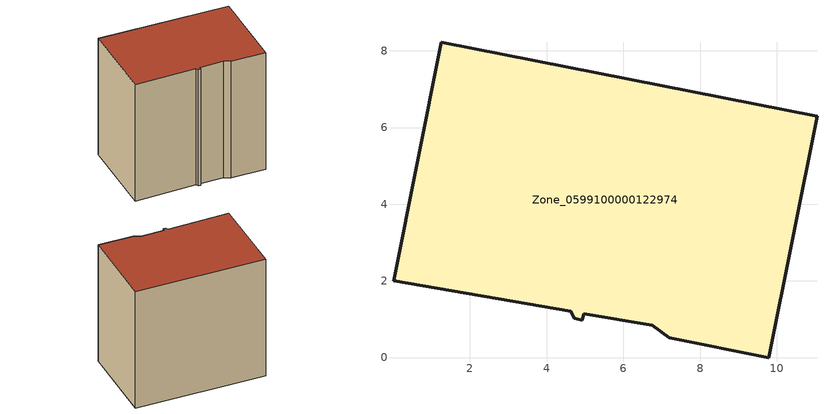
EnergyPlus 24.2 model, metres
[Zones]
Zone_0599100000122974
 floor ground (C_G): 11.05,6.29 9.79,0 7.2,0.52 6.76,0.84 4.96,1.15 4.93,0.98 4.72,1.02 4.63,1.2 0.01,2 1.25,8.22 z0
 wall outside (C_F): 4.72,1.02 4.93,0.98 4.96,1.15 6.76,0.84 7.2,0.52 9.79,0 11.05,6.29 1.25,8.22 0.01,2 4.63,1.2 4.72,1.02 z0:9.81
 roof outside (C_R): 9.79,0 11.05,6.29 1.25,8.22 0.01,2 4.63,1.2 4.72,1.02 4.93,0.98 4.96,1.15 6.76,0.84 7.2,0.52 z9.81
[BUILDING]
Pand.0599100000122974: North Axis=0; Terrain=City; Loads Convergence Tolerance Value=0.04; Temperature Convergence Tolerance Value=0.4; Solar Distribution=FullExterior; Maximum Number of Warmup Days=25; Minimum Number of Warmup Days=1
[Site:Location]
Rotterdam.The.Hague.AP_ZH_NLD Design_Conditions: Latitude=51.96; Longitude=4.45; Time Zone=1; Elevation=-4.5
[SITE:GROUNDTEMPERATURE:BUILDINGSURFACE]
18, 18, 18, 18, 18, 18, 18, 18, 18, 18, 18, 18
[MATERIAL] Thermal Absorptance=0.9; Solar Absorptance=0.7; Visible Absorptance=0.7
Name | Roughness | Thickness | Conductivity | Density | Specific Heat
G.TC.1946-1964 | MediumSmooth | 0.15 | 1 | 540 | 1210
F.TC.1946-1964 | Rough | 0.3 | 0.857143 | 1920 | 840
R.TC.1946-1964 | MediumRough | 0.2 | 0.235294 | 1500 | 1000
[CONSTRUCTION]
C_G: G.TC.1946-1964
C_F: F.TC.1946-1964
C_R: R.TC.1946-1964
[ZONE]
Zone_0599100000122974: Type=1; Multiplier=1; Ceiling Height=Autocalculate; Volume=Autocalculate; Floor Area=autocalculate; Part of Total Floor Area=Yes
[ZONEINFILTRATION:DESIGNFLOWRATE]
Infil_Zone_0599100000122974: Zone or ZoneList or Space or SpaceList=Zone_0599100000122974; Schedule=AlwaysOn; Design Flow Rate Calculation Method=Flow/Area; Flow Rate per Floor Area=0.003; Constant Term Coefficient=1; Temperature Term Coefficient=0; Velocity Term Coefficient=0; Velocity Squared Term Coefficient=0
[HVACTEMPLATE:ZONE:IDEALLOADSAIRSYSTEM]
Zone_0599100000122974: Maximum Heating Supply Air Temperature=50; Minimum Cooling Supply Air Temperature=13; Maximum Heating Supply Air Humidity Ratio=0.0156; Minimum Cooling Supply Air Humidity Ratio=0.0077; Heating Limit=NoLimit; Cooling Limit=NoLimit; Dehumidification Control Type=ConstantSensibleHeatRatio; Cooling Sensible Heat Ratio=0.7; Dehumidification Setpoint=60; Humidification Control Type=None; Humidification Setpoint=30; Outdoor Air Method=None; Outdoor Air Flow Rate per Person=0.00944; Outdoor Air Flow Rate per Zone Floor Area=0; Outdoor Air Flow Rate per Zone=0; Demand Controlled Ventilation Type=None; Outdoor Air Economizer Type=NoEconomizer; Heat Recovery Type=None; Sensible Heat Recovery Effectiveness=0.7; Latent Heat Recovery Effectiveness=0.65
[ZONECONTROL:THERMOSTAT]
ThermostatControl_Zone_0599100000122974: Zone or ZoneList=Zone_0599100000122974; Control Type Schedule=DualSetpointControlType; Control 1=Thermostat_Zone_0599100000122974; Temperature Difference Between Cutout And Setpoint=0
[THERMOSTATSETPOINT:DUALSETPOINT]
Thermostat_Zone_0599100000122974: Heating Setpoint Temperature Schedule=HeatingSetpoint_Zone_0599100000122974; Cooling Setpoint Temperature Schedule=CoolingSetpoint_Zone_0599100000122974
[SCHEDULE:COMPACT]
HeatingSetpoint_Zone_0599100000122974: Through: 12/31, For: AllDays, Until: 24:00, 21
CoolingSetpoint_Zone_0599100000122974: Through: 12/31, For: AllDays, Until: 24:00, 24
DualSetpointControlType: Through: 12/31, For: AllDays, Until: 24:00, 4
AlwaysOn: Through: 12/31, For: AllDays, Until: 24:00, 1
